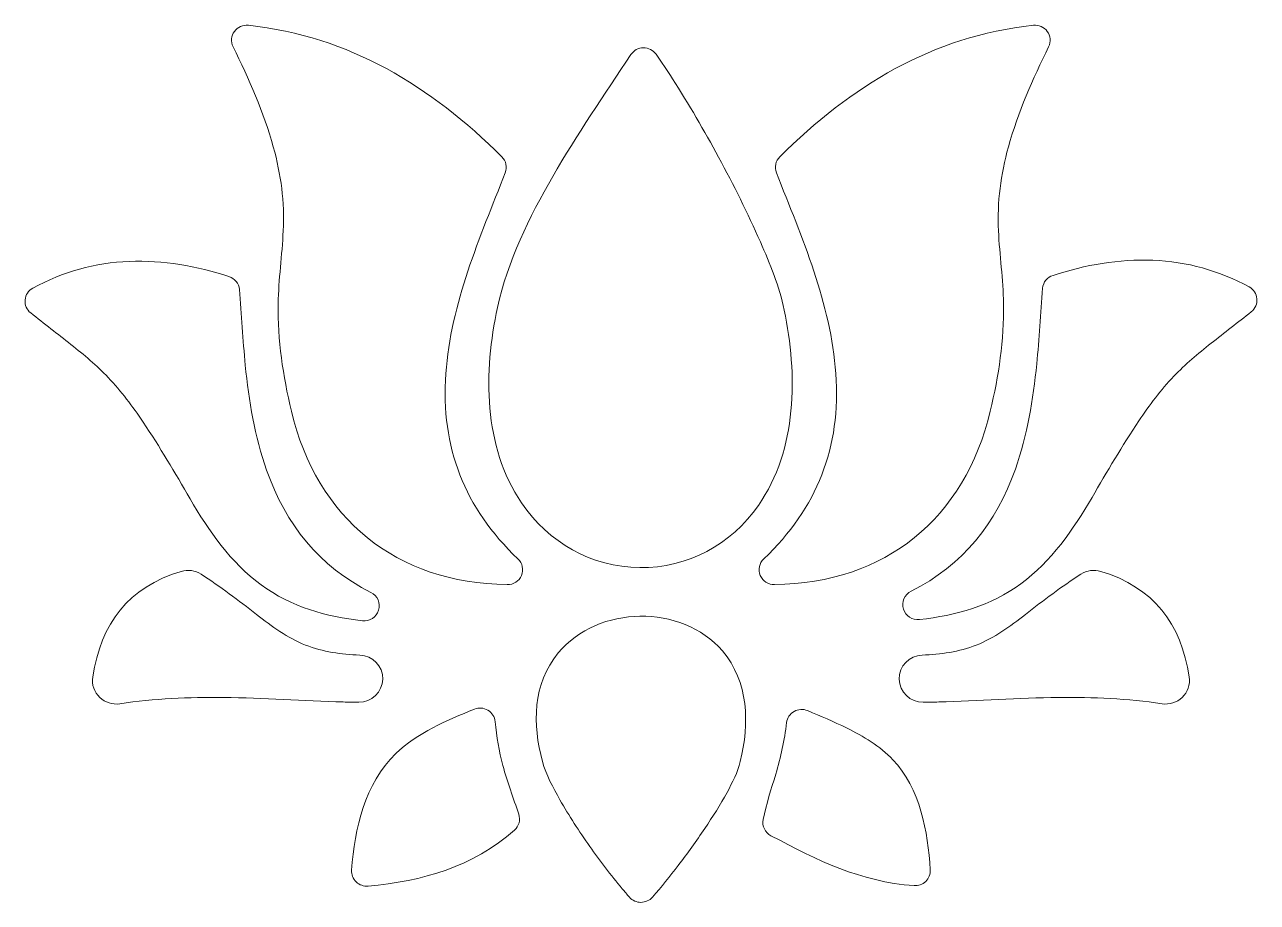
# Model space of a CAD drawing. Header units: millimetres. Extents: x -72 to 72, y -51 to 51.
import ezdxf

# ---------------------------------------------------------------- set-up
doc = ezdxf.new("R2010")
doc.units = ezdxf.units.MM
doc.header["$MEASUREMENT"] = 0
doc.layers.add('Layer 1', color=7, linetype='Continuous')

msp = doc.modelspace()

# ---------------------------------------------------------------- linework, layer by layer
at = {"layer": 'Layer 1', "color": 250, "lineweight": 9}
for points, knots in [([(-45.7004, 50.9218), (-33.9207, 49.6526), (-24.5078, 43.8417), (-16.2364, 35.6406), (-15.7412, 35.1496), (-15.5866, 34.4309), (-15.8417, 33.7812), (-18.7961, 26.2565), (-22.1685, 18.602), (-22.7473, 10.4412), (-23.3525, 1.9069), (-20.5817, -5.185), (-14.3704, -11.0727), (-13.8402, -11.5753), (-13.6799, -12.3354), (-13.9669, -13.0078), (-14.25, -13.6708), (-14.8969, -14.0822), (-15.6164, -14.0722), (-28.5119, -13.8929), (-37.7211, -6.4001), (-40.7001, 6.1022), (-41.6713, 10.1785), (-42.3028, 14.3581), (-42.2337, 18.5573), (-42.1869, 21.3989), (-41.7751, 24.2114), (-41.6443, 27.0466), (-41.4894, 30.4076), (-41.8915, 33.5498), (-42.8, 36.786), (-43.9295, 40.8097), (-45.6258, 44.6855), (-47.4766, 48.4252), (-47.7654, 49.0088), (-47.7068, 49.683), (-47.3228, 50.2089), (-46.9452, 50.726), (-46.3363, 50.9904), (-45.7004, 50.9218)], [0, 0, 0, 0, 0.07692308, 0.07692308, 0.07692308, 0.15384615, 0.15384615, 0.15384615, 0.23076923, 0.23076923, 0.23076923, 0.30769231, 0.30769231, 0.30769231, 0.38461538, 0.38461538, 0.38461538, 0.46153846, 0.46153846, 0.46153846, 0.53846154, 0.53846154, 0.53846154, 0.61538462, 0.61538462, 0.61538462, 0.69230769, 0.69230769, 0.69230769, 0.76923077, 0.76923077, 0.76923077, 0.84615385, 0.84615385, 0.84615385, 0.92307692, 0.92307692, 0.92307692, 1, 1, 1, 1]), ([(47.309, 48.4251), (45.458, 44.6856), (43.7617, 40.8098), (42.6325, 36.7861), (41.7243, 33.5499), (41.322, 30.4076), (41.4772, 27.0466), (41.6082, 24.2115), (42.0194, 21.3989), (42.0662, 18.5573), (42.1353, 14.3581), (41.5033, 10.1785), (40.5321, 6.1022), (37.5533, -6.3997), (28.3445, -13.8929), (15.4493, -14.0722), (14.7297, -14.0822), (14.0821, -13.671), (13.7989, -13.0078), (13.512, -12.3357), (13.6729, -11.575), (14.2027, -11.0728), (20.4138, -5.1848), (23.1855, 1.9068), (22.5802, 10.4412), (22.0014, 18.602), (18.6292, 26.2566), (15.6745, 33.7812), (15.4193, 34.431), (15.574, 35.1495), (16.0693, 35.6406), (24.3402, 43.8417), (33.7535, 49.6525), (45.5328, 50.9218), (46.1685, 50.9904), (46.7785, 50.7256), (47.1556, 50.2083), (47.5391, 49.6824), (47.5978, 49.0086), (47.309, 48.4251)], [0, 0, 0, 0, 0.07692308, 0.07692308, 0.07692308, 0.15384615, 0.15384615, 0.15384615, 0.23076923, 0.23076923, 0.23076923, 0.30769231, 0.30769231, 0.30769231, 0.38461538, 0.38461538, 0.38461538, 0.46153846, 0.46153846, 0.46153846, 0.53846154, 0.53846154, 0.53846154, 0.61538462, 0.61538462, 0.61538462, 0.69230769, 0.69230769, 0.69230769, 0.76923077, 0.76923077, 0.76923077, 0.84615385, 0.84615385, 0.84615385, 0.92307692, 0.92307692, 0.92307692, 1, 1, 1, 1]), ([(1.6838, 47.5565), (2.3425, 46.625), (2.9639, 45.6682), (3.5827, 44.71), (5.4987, 41.7435), (7.2712, 38.6864), (8.953, 35.5817), (10.6942, 32.3672), (12.3394, 29.098), (13.8037, 25.7474), (14.9126, 23.2099), (16.025, 20.5568), (16.5839, 17.8363), (18.1229, 10.3456), (18.1176, 1.6523), (13.5755, -4.8587), (10.3987, -9.4125), (5.3681, -12.1505), (-0.2169, -12.0926), (-5.822, -12.0346), (-10.8211, -9.1789), (-13.9492, -4.5728), (-18.4127, 1.9998), (-18.3617, 10.6509), (-16.7407, 18.1376), (-15.5867, 23.4672), (-13.0359, 28.6371), (-10.3265, 33.3394), (-7.5223, 38.2062), (-4.3457, 42.842), (-1.2368, 47.5157), (-0.9096, 48.0077), (-0.3771, 48.2929), (0.2131, 48.3011), (0.8028, 48.3093), (1.3431, 48.0384), (1.6838, 47.5565)], [0, 0, 0, 0, 0.08333333, 0.08333333, 0.08333333, 0.16666667, 0.16666667, 0.16666667, 0.25, 0.25, 0.25, 0.33333333, 0.33333333, 0.33333333, 0.41666667, 0.41666667, 0.41666667, 0.5, 0.5, 0.5, 0.58333333, 0.58333333, 0.58333333, 0.66666667, 0.66666667, 0.66666667, 0.75, 0.75, 0.75, 0.83333333, 0.83333333, 0.83333333, 0.91666667, 0.91666667, 0.91666667, 1, 1, 1, 1]), ([(-32.4405, -18.2625), (-36.7192, -17.7975), (-40.687, -16.6738), (-44.1976, -14.1042), (-47.7343, -11.5156), (-50.3021, -7.8358), (-52.479, -4.089), (-54.228, -1.0788), (-55.9885, 1.929), (-57.9319, 4.8192), (-59.156, 6.6396), (-60.4699, 8.4077), (-61.9866, 9.9969), (-63.318, 11.3919), (-64.8038, 12.632), (-66.3137, 13.8275), (-67.8662, 15.0569), (-69.4357, 16.2648), (-70.9889, 17.4933), (-71.4535, 17.8607), (-71.6961, 18.4159), (-71.6433, 19.0064), (-71.5908, 19.5951), (-71.2562, 20.097), (-70.7376, 20.3794), (-67.2561, 22.2755), (-63.5176, 23.3216), (-59.5541, 23.4829), (-55.6091, 23.6434), (-51.699, 22.9233), (-47.9526, 21.7257), (-47.28, 21.5107), (-46.8056, 20.9334), (-46.7392, 20.2291), (-46.4631, 17.3009), (-46.3471, 14.3599), (-46.0566, 11.4332), (-45.6462, 7.2979), (-44.9732, 3.1457), (-43.5773, -0.7826), (-41.3442, -7.0669), (-37.4835, -11.9694), (-31.4523, -14.9753), (-30.6872, -15.3567), (-30.3073, -16.2221), (-30.5606, -17.0408), (-30.8108, -17.8493), (-31.6019, -18.3537), (-32.4405, -18.2625)], [0, 0, 0, 0, 0.0625, 0.0625, 0.0625, 0.125, 0.125, 0.125, 0.1875, 0.1875, 0.1875, 0.25, 0.25, 0.25, 0.3125, 0.3125, 0.3125, 0.375, 0.375, 0.375, 0.4375, 0.4375, 0.4375, 0.5, 0.5, 0.5, 0.5625, 0.5625, 0.5625, 0.625, 0.625, 0.625, 0.6875, 0.6875, 0.6875, 0.75, 0.75, 0.75, 0.8125, 0.8125, 0.8125, 0.875, 0.875, 0.875, 0.9375, 0.9375, 0.9375, 1, 1, 1, 1]), ([(31.3208, -14.8359), (37.3522, -11.8308), (41.2127, -6.9272), (43.4457, -0.6432), (44.8414, 3.2843), (45.5139, 7.4369), (45.9245, 11.5716), (46.2152, 14.4985), (46.3319, 17.4395), (46.6076, 20.3678), (46.6739, 21.0725), (47.1481, 21.6489), (47.8209, 21.8641), (51.567, 23.0622), (55.4775, 23.7825), (59.4225, 23.6223), (63.3862, 23.4613), (67.1235, 22.4135), (70.6054, 20.518), (71.1246, 20.2353), (71.4594, 19.7335), (71.5114, 19.1438), (71.5635, 18.5534), (71.3215, 17.9992), (70.8569, 17.6317), (69.3038, 16.4032), (67.7346, 15.1952), (66.1819, 13.9663), (64.6718, 12.7711), (63.1869, 11.5301), (61.8552, 10.1356), (60.3379, 8.5467), (59.0238, 6.779), (57.7999, 4.9582), (55.857, 2.0678), (54.0963, -0.9398), (52.3475, -3.95), (50.1706, -7.697), (47.6027, -11.3768), (44.066, -13.9653), (40.5556, -16.5347), (36.587, -17.6586), (32.3086, -18.1241), (31.4702, -18.2153), (30.6797, -17.7104), (30.4292, -16.9025), (30.1752, -16.0836), (30.5552, -15.2174), (31.3208, -14.8359)], [0, 0, 0, 0, 0.0625, 0.0625, 0.0625, 0.125, 0.125, 0.125, 0.1875, 0.1875, 0.1875, 0.25, 0.25, 0.25, 0.3125, 0.3125, 0.3125, 0.375, 0.375, 0.375, 0.4375, 0.4375, 0.4375, 0.5, 0.5, 0.5, 0.5625, 0.5625, 0.5625, 0.625, 0.625, 0.625, 0.6875, 0.6875, 0.6875, 0.75, 0.75, 0.75, 0.8125, 0.8125, 0.8125, 0.875, 0.875, 0.875, 0.9375, 0.9375, 0.9375, 1, 1, 1, 1]), ([(-51.2016, -12.8515), (-48.9636, -14.2906), (-46.8488, -15.9061), (-44.7498, -17.5382), (-42.9763, -18.9171), (-41.1523, -20.2728), (-39.0429, -21.096), (-37.0427, -21.8767), (-34.8853, -22.1755), (-32.7498, -22.2511), (-31.2496, -22.3043), (-30.0511, -23.5448), (-30.0842, -25.0517), (-30.1173, -26.5573), (-31.3677, -27.7454), (-32.8679, -27.7345), (-33.4709, -27.7301), (-34.0738, -27.7188), (-34.6766, -27.7038), (-39.311, -27.5885), (-43.9372, -27.226), (-48.5734, -27.176), (-52.6038, -27.1326), (-56.6465, -27.3115), (-60.6356, -27.9122), (-61.4918, -28.0411), (-62.3493, -27.77), (-62.9739, -27.1699), (-63.6129, -26.556), (-63.9158, -25.6741), (-63.7845, -24.7973), (-62.8521, -18.5734), (-59.6171, -14.3717), (-53.51, -12.5292), (-52.7278, -12.2932), (-51.889, -12.4095), (-51.2016, -12.8515)], [0, 0, 0, 0, 0.08333333, 0.08333333, 0.08333333, 0.16666667, 0.16666667, 0.16666667, 0.25, 0.25, 0.25, 0.33333333, 0.33333333, 0.33333333, 0.41666667, 0.41666667, 0.41666667, 0.5, 0.5, 0.5, 0.58333333, 0.58333333, 0.58333333, 0.66666667, 0.66666667, 0.66666667, 0.75, 0.75, 0.75, 0.83333333, 0.83333333, 0.83333333, 0.91666667, 0.91666667, 0.91666667, 1, 1, 1, 1]), ([(51.0609, -12.8513), (51.7483, -12.4093), (52.5871, -12.293), (53.3693, -12.529), (59.4764, -14.3715), (62.7114, -18.5732), (63.6438, -24.7971), (63.7751, -25.6739), (63.4722, -26.5558), (62.8332, -27.1697), (62.2086, -27.7698), (61.3511, -28.0409), (60.4949, -27.912), (56.5058, -27.3113), (52.4631, -27.1324), (48.4327, -27.1758), (43.7965, -27.2258), (39.1703, -27.5883), (34.5359, -27.7036), (33.9331, -27.7186), (33.3302, -27.7299), (32.7272, -27.7343), (31.227, -27.7452), (29.9766, -26.5571), (29.9435, -25.0515), (29.9104, -23.5446), (31.1089, -22.3041), (32.6091, -22.2509), (34.7446, -22.1753), (36.902, -21.8765), (38.9022, -21.0958), (41.0116, -20.2726), (42.8356, -18.9169), (44.6091, -17.538), (46.7081, -15.9059), (48.8229, -14.2904), (51.0609, -12.8513)], [0, 0, 0, 0, 0.08333333, 0.08333333, 0.08333333, 0.16666667, 0.16666667, 0.16666667, 0.25, 0.25, 0.25, 0.33333333, 0.33333333, 0.33333333, 0.41666667, 0.41666667, 0.41666667, 0.5, 0.5, 0.5, 0.58333333, 0.58333333, 0.58333333, 0.66666667, 0.66666667, 0.66666667, 0.75, 0.75, 0.75, 0.83333333, 0.83333333, 0.83333333, 0.91666667, 0.91666667, 0.91666667, 1, 1, 1, 1]), ([(-1.4027, -50.3842), (-1.6899, -50.0587), (-1.9702, -49.7271), (-2.2501, -49.3953), (-3.5821, -47.8165), (-4.8297, -46.1682), (-6.021, -44.4813), (-7.2586, -42.7288), (-8.4356, -40.9312), (-9.4935, -39.0641), (-10.2822, -37.672), (-11.0946, -36.1689), (-11.5188, -34.6205), (-12.6947, -30.3275), (-12.6608, -25.6013), (-9.6917, -22.0125), (-7.374, -19.2112), (-3.7728, -17.7863), (-0.1852, -17.7354), (3.3978, -17.6845), (7.0293, -19.011), (9.3934, -21.7714), (12.4619, -25.3544), (12.5455, -30.2378), (11.4751, -34.6057), (11.1711, -35.8462), (10.5448, -37.0882), (9.9348, -38.2066), (9.1473, -39.6503), (8.2645, -41.0415), (7.3461, -42.405), (6.3632, -43.8643), (5.3325, -45.2914), (4.2639, -46.6891), (3.3006, -47.949), (2.3069, -49.1869), (1.2615, -50.3799), (0.9207, -50.769), (0.4469, -50.9817), (-0.0702, -50.9823), (-0.5872, -50.9829), (-1.0606, -50.7721), (-1.4027, -50.3842)], [0, 0, 0, 0, 0.07142857, 0.07142857, 0.07142857, 0.14285714, 0.14285714, 0.14285714, 0.21428571, 0.21428571, 0.21428571, 0.28571429, 0.28571429, 0.28571429, 0.35714286, 0.35714286, 0.35714286, 0.42857143, 0.42857143, 0.42857143, 0.5, 0.5, 0.5, 0.57142857, 0.57142857, 0.57142857, 0.64285714, 0.64285714, 0.64285714, 0.71428571, 0.71428571, 0.71428571, 0.78571429, 0.78571429, 0.78571429, 0.85714286, 0.85714286, 0.85714286, 0.92857143, 0.92857143, 0.92857143, 1, 1, 1, 1]), ([(-17.0132, -30.0053), (-16.8631, -31.7239), (-16.5682, -33.4249), (-16.1158, -35.0901), (-15.5962, -37.0028), (-14.9023, -38.8647), (-14.2716, -40.7424), (-14.047, -41.4108), (-14.2438, -42.1286), (-14.7732, -42.5936), (-19.6237, -46.854), (-25.4614, -48.5352), (-31.7835, -49.0934), (-32.3, -49.139), (-32.7922, -48.9694), (-33.1674, -48.6112), (-33.5488, -48.247), (-33.74, -47.7533), (-33.6998, -47.2273), (-33.331, -42.4046), (-32.179, -37.197), (-28.5745, -33.7079), (-26.1039, -31.3163), (-22.5926, -29.7996), (-19.4319, -28.539), (-18.9117, -28.3316), (-18.3446, -28.3754), (-17.8629, -28.661), (-17.3731, -28.9513), (-17.0628, -29.4376), (-17.0132, -30.0053)], [0, 0, 0, 0, 0.1, 0.1, 0.1, 0.2, 0.2, 0.2, 0.3, 0.3, 0.3, 0.4, 0.4, 0.4, 0.5, 0.5, 0.5, 0.6, 0.6, 0.6, 0.7, 0.7, 0.7, 0.8, 0.8, 0.8, 0.9, 0.9, 0.9, 1, 1, 1, 1]), ([(31.6625, -49.0404), (25.3735, -48.5808), (20.4971, -46.1207), (15.0324, -43.2441), (14.3468, -42.8832), (13.9773, -42.1229), (14.1327, -41.3621), (14.4995, -39.5667), (15.0641, -37.8285), (15.5946, -36.0775), (16.1861, -34.1249), (16.6014, -32.1315), (16.8496, -30.1068), (16.9179, -29.5498), (17.2377, -29.0798), (17.7255, -28.8038), (18.2062, -28.5319), (18.7697, -28.4984), (19.2802, -28.7084), (20.8117, -29.3385), (22.3348, -29.9913), (23.8209, -30.7231), (25.779, -31.6874), (27.6884, -32.821), (29.2111, -34.4069), (32.3932, -37.7213), (33.2696, -42.7765), (33.553, -47.1927), (33.5862, -47.7096), (33.3955, -48.1952), (33.0215, -48.5535), (32.6529, -48.9066), (32.1713, -49.0776), (31.6625, -49.0404)], [0, 0, 0, 0, 0.09090909, 0.09090909, 0.09090909, 0.18181818, 0.18181818, 0.18181818, 0.27272727, 0.27272727, 0.27272727, 0.36363636, 0.36363636, 0.36363636, 0.45454545, 0.45454545, 0.45454545, 0.54545455, 0.54545455, 0.54545455, 0.63636364, 0.63636364, 0.63636364, 0.72727273, 0.72727273, 0.72727273, 0.81818182, 0.81818182, 0.81818182, 0.90909091, 0.90909091, 0.90909091, 1, 1, 1, 1])]:
    msp.add_open_spline(points, degree=3, knots=knots, dxfattribs=at)

doc.saveas('drawing.dxf')
